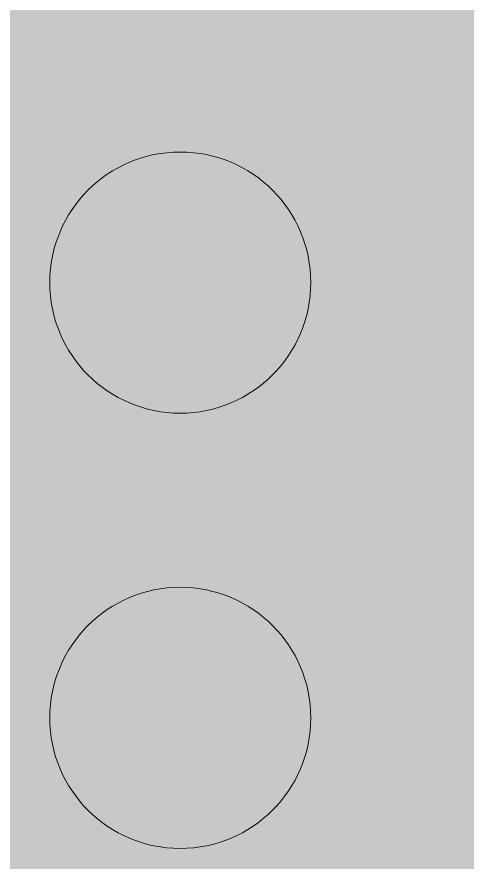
# Model space of a CAD drawing. Extents: x 404 to 2596, y -2984 to -16.
# Drawn here: x 1392 to 1692, y -2637 to -2073 of the extents above; entities that cross this region are included whole.
import ezdxf

# ---------------------------------------------------------------- set-up
doc = ezdxf.new("R2010")
doc.units = 0
doc.header["$MEASUREMENT"] = 0
doc.layers.add('Layer 1', color=7, linetype='Continuous')

# ---------------------------------------------------------------- blocks, each defined once
blk = doc.blocks.new('block 2')
at = {"layer": 'Layer 1', "true_color": 0x231f20}
h = blk.add_hatch(color=250, dxfattribs=at)
h.dxf.hatch_style = 2
edge = h.paths.add_edge_path()
edge.add_spline(control_points=[(1501.05, -2163.58), (1452.95, -2163.58), (1413.96, -2202.57), (1413.96, -2250.67), (1413.96, -2298.77), (1452.95, -2337.77), (1501.05, -2337.77), (1549.15, -2337.77), (1588.15, -2298.77), (1588.15, -2250.67), (1588.15, -2202.57), (1549.15, -2163.58), (1501.05, -2163.58)], knot_values=[0, 0, 0, 0, 1, 1, 1, 2, 2, 2, 3, 3, 3, 4, 4, 4, 4], degree=3, periodic=1)
h = blk.add_hatch(color=250, dxfattribs=at)
h.dxf.hatch_style = 2
edge = h.paths.add_edge_path()
edge.add_spline(control_points=[(1501.05, -2453.89), (1452.95, -2453.89), (1413.96, -2492.89), (1413.96, -2540.99), (1413.96, -2589.09), (1452.95, -2628.08), (1501.05, -2628.08), (1549.15, -2628.08), (1588.15, -2589.09), (1588.15, -2540.99), (1588.15, -2492.89), (1549.15, -2453.89), (1501.05, -2453.89)], knot_values=[0, 0, 0, 0, 1, 1, 1, 2, 2, 2, 3, 3, 3, 4, 4, 4, 4], degree=3, periodic=1)
at = {"layer": 'Layer 1', "lineweight": 0}
for points, knots in [([(975.3, -2654.19), (972.27, -2650.99), (969.3, -2647.67), (966.39, -2644.35), (965.69, -2643.59), (965.05, -2642.84), (964.35, -2642.02), (956.61, -2633.11), (949.1, -2624.03), (941.94, -2614.71), (928.43, -2597.24), (915.97, -2579.19), (904.61, -2560.44), (901.53, -2555.38), (898.5, -2550.31), (895.64, -2545.13), (895.53, -2545.01), (895.47, -2544.9), (895.47, -2544.78), (892.5, -2539.72), (889.71, -2534.53), (887.03, -2529.35), (847.26, -2453.66), (825.07, -2369.34), (825.07, -2280.61), (825.07, -1952.5), (1128.03, -1685.64), (1500.45, -1685.64), (1872.87, -1685.64), (2175.82, -1952.5), (2175.82, -2280.61), (2175.82, -2365.27), (2155.68, -2445.8), (2119.28, -2518.75), (2117.01, -2523.35), (2114.68, -2527.95), (2112.18, -2532.5), (2095.41, -2564.11), (2075.5, -2594.22), (2052.79, -2622.51), (2049.76, -2626.42), (2046.56, -2630.26), (2043.36, -2634.04), (1920.21, -2780.48), (1722.7, -2875.51), (1500.45, -2875.51), (1288.56, -2875.51), (1099.15, -2789.1), (975.3, -2654.19)], [0, 0, 0, 0, 1, 1, 1, 2, 2, 2, 3, 3, 3, 4, 4, 4, 5, 5, 5, 6, 6, 6, 7, 7, 7, 8, 8, 8, 9, 9, 9, 10, 10, 10, 11, 11, 11, 12, 12, 12, 13, 13, 13, 14, 14, 14, 15, 15, 15, 16, 16, 16, 16]), ([(1501.05, -2163.58), (1452.95, -2163.58), (1413.96, -2202.57), (1413.96, -2250.67), (1413.96, -2298.77), (1452.95, -2337.77), (1501.05, -2337.77), (1549.15, -2337.77), (1588.15, -2298.77), (1588.15, -2250.67), (1588.15, -2202.57), (1549.15, -2163.58), (1501.05, -2163.58)], [0, 0, 0, 0, 1, 1, 1, 2, 2, 2, 3, 3, 3, 4, 4, 4, 4]), ([(1501.05, -2453.89), (1452.95, -2453.89), (1413.96, -2492.89), (1413.96, -2540.99), (1413.96, -2589.09), (1452.95, -2628.08), (1501.05, -2628.08), (1549.15, -2628.08), (1588.15, -2589.09), (1588.15, -2540.99), (1588.15, -2492.89), (1549.15, -2453.89), (1501.05, -2453.89)], [0, 0, 0, 0, 1, 1, 1, 2, 2, 2, 3, 3, 3, 4, 4, 4, 4])]:
    blk.add_open_spline(points, degree=3, knots=knots, dxfattribs=at)

msp = doc.modelspace()

# ---------------------------------------------------------------- hatches: boundary and pattern name
at = {"layer": 'Layer 1', "true_color": 0x76d1f6}
h = msp.add_hatch(color=141, dxfattribs=at)
h.dxf.hatch_style = 2
h.paths.add_polyline_path([(2578.58, -15.64), (2435.05, -15.64), (2420.09, -15.64), (2200.75, -15.64), (2164.88, -15.64), (2149.33, -15.64), (2082.61, -15.64), (2011.92, -15.64), (1983.56, -15.64), (1964.52, -15.64), (1018.5, -15.64), (999.46, -15.64), (971.11, -15.64), (900.42, -15.64), (833.69, -15.64), (818.15, -15.64), (782.28, -15.64), (562.94, -15.64), (547.97, -15.64), (404.44, -15.64), (404.44, -179.84), (404.44, -221.06), (404.44, -247.2), (404.44, -297.34), (404.44, -433.36), (404.44, -458.92), (404.44, -480.75), (404.44, -552.2), (404.44, -570.25), (404.44, -2983.81), (2596.45, -2983.81), (2596.45, -2967.51), (2596.45, -2803.31), (2596.45, -2762.09), (2596.45, -2735.94), (2596.45, -2685.81), (2596.45, -2549.79), (2596.45, -2524.23), (2596.45, -2502.39), (2596.45, -2430.95), (2596.45, -2412.9), (2596.45, -15.64)])

# ---------------------------------------------------------------- block references
at = {"layer": 'Layer 1'}
msp.add_blockref('block 2', (0, 0), dxfattribs=at)

doc.saveas('drawing.dxf')
